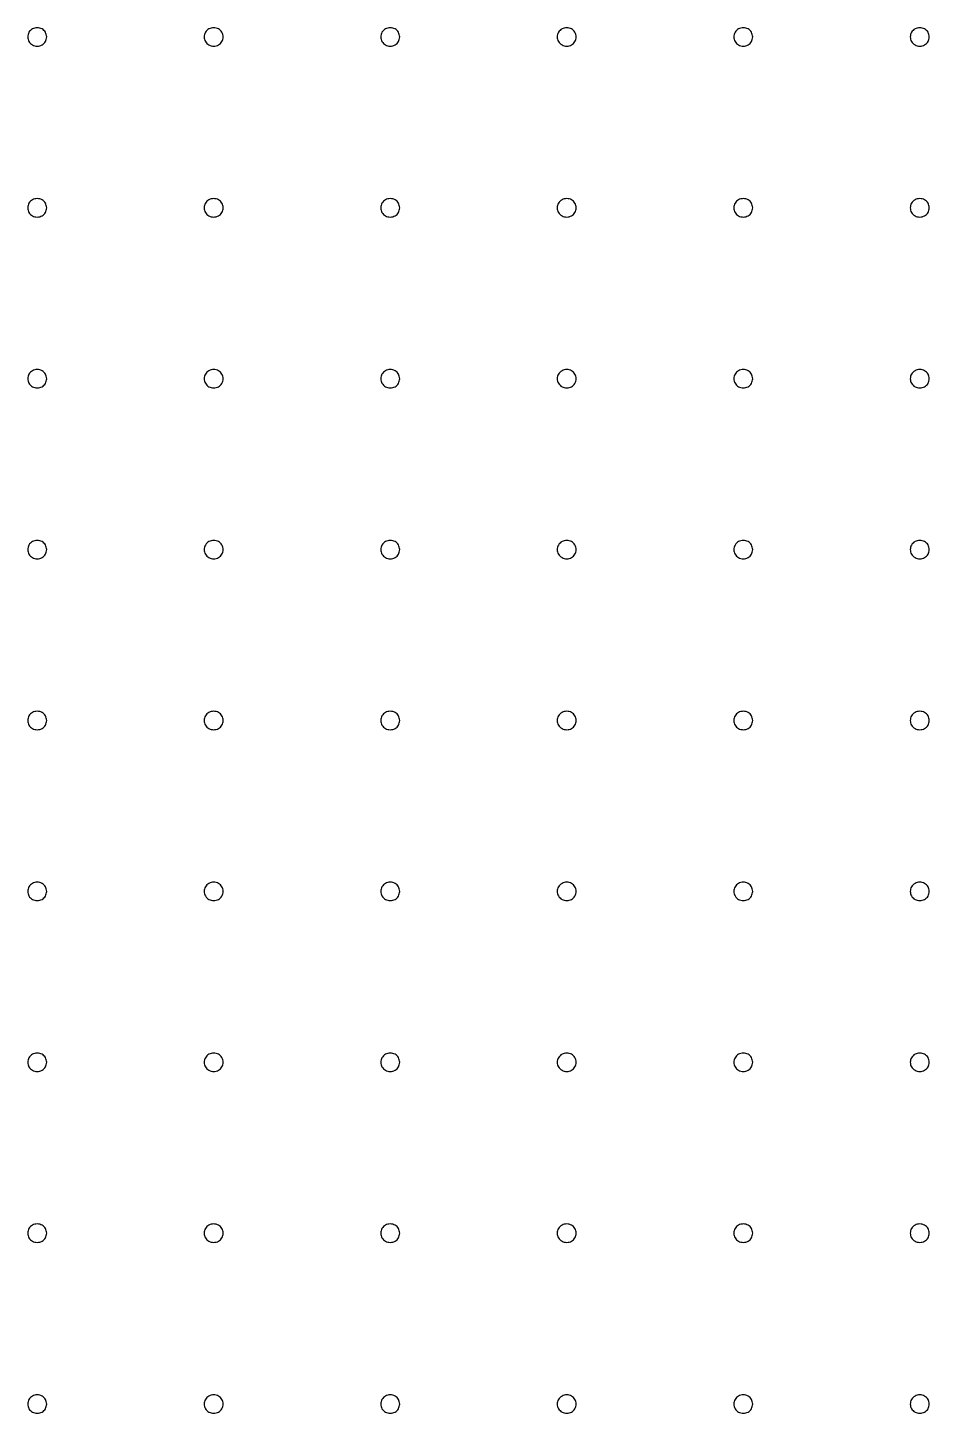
# Model space of a CAD drawing. Extents: x 0 to 210, y 0 to 204.
# Drawn here: x 0.27 to 27.65, y 0.58 to 42.64 of the extents above; entities that cross this region are included whole.
import ezdxf

# ---------------------------------------------------------------- set-up
doc = ezdxf.new("R2010")
doc.units = 0
doc.layers.add('Capa_1', color=7, linetype='CONTINUOUS')

msp = doc.modelspace()

# ---------------------------------------------------------------- linework, layer by layer
at = {"layer": 'Capa_1', "color": 7}
for p, q in [((0.850061, 42.355379), (0.850061, 42.355379)), ((6.210611, 42.355379), (6.210611, 42.355379)), ((11.571162, 42.355379), (11.571162, 42.355379)), ((16.931712, 42.355379), (16.931712, 42.355379)), ((22.292263, 42.355379), (22.292263, 42.355379)), ((27.652812, 42.355379), (27.652812, 42.355379)), ((0.850061, 37.16859), (0.850061, 37.16859)), ((6.210611, 37.16859), (6.210611, 37.16859)), ((11.571162, 37.16859), (11.571162, 37.16859)), ((16.931712, 37.16859), (16.931712, 37.16859)), ((22.292263, 37.16859), (22.292263, 37.16859)), ((27.652812, 37.16859), (27.652812, 37.16859)), ((0.850061, 31.981803), (0.850061, 31.981803)), ((6.210611, 31.981803), (6.210611, 31.981803)), ((11.571162, 31.981803), (11.571162, 31.981803)), ((16.931712, 31.981803), (16.931712, 31.981803)), ((22.292263, 31.981803), (22.292263, 31.981803)), ((27.652812, 31.981803), (27.652812, 31.981803)), ((0.850061, 26.795017), (0.850061, 26.795017)), ((6.210611, 26.795017), (6.210611, 26.795017)), ((11.571162, 26.795017), (11.571162, 26.795017)), ((16.931712, 26.795017), (16.931712, 26.795017)), ((22.292263, 26.795017), (22.292263, 26.795017)), ((27.652812, 26.795017), (27.652812, 26.795017)), ((0.850061, 21.608231), (0.850061, 21.608231)), ((6.210611, 21.608231), (6.210611, 21.608231)), ((11.571162, 21.608231), (11.571162, 21.608231)), ((16.931712, 21.608231), (16.931712, 21.608231)), ((22.292263, 21.608231), (22.292263, 21.608231)), ((27.652812, 21.608231), (27.652812, 21.608231)), ((0.850061, 16.421442), (0.850061, 16.421442)), ((6.210611, 16.421442), (6.210611, 16.421442)), ((11.571162, 16.421442), (11.571162, 16.421442)), ((16.931712, 16.421442), (16.931712, 16.421442)), ((22.292263, 16.421442), (22.292263, 16.421442)), ((27.652812, 16.421442), (27.652812, 16.421442)), ((0.850061, 11.234656), (0.850061, 11.234656)), ((6.210611, 11.234656), (6.210611, 11.234656)), ((11.571162, 11.234656), (11.571162, 11.234656)), ((16.931712, 11.234656), (16.931712, 11.234656)), ((22.292263, 11.234656), (22.292263, 11.234656)), ((27.652812, 11.234656), (27.652812, 11.234656)), ((0.850061, 6.047869), (0.850061, 6.047869)), ((6.210611, 6.047869), (6.210611, 6.047869)), ((11.571162, 6.047869), (11.571162, 6.047869)), ((16.931712, 6.047869), (16.931712, 6.047869)), ((22.292263, 6.047869), (22.292263, 6.047869)), ((27.652812, 6.047869), (27.652812, 6.047869)), ((0.850061, 0.861083), (0.850061, 0.861083)), ((6.210611, 0.861083), (6.210611, 0.861083)), ((11.571162, 0.861083), (11.571162, 0.861083)), ((16.931712, 0.861083), (16.931712, 0.861083)), ((22.292263, 0.861083), (22.292263, 0.861083)), ((27.652812, 0.861083), (27.652812, 0.861083))]:
    msp.add_line(p, q, dxfattribs=at)
for points in [[(0.850061, 42.355379), (0.841995, 42.305945), (0.825989, 42.207847), (0.710354, 42.101394), (0.586041, 42.069114), (0.485422, 42.082045), (0.414977, 42.110188), (0.354378, 42.155048), (0.307824, 42.213654), (0.278507, 42.281976), (0.268467, 42.355378), (0.278507, 42.428781), (0.307825, 42.497102), (0.354379, 42.555707), (0.414978, 42.600567), (0.485423, 42.62871), (0.586041, 42.64164), (0.710353, 42.609361), (0.825988, 42.502909), (0.841995, 42.404812), (0.850061, 42.355379)], [(6.210611, 42.355379), (6.202545, 42.305945), (6.186539, 42.207847), (6.070905, 42.101394), (5.946592, 42.069114), (5.845973, 42.082045), (5.775528, 42.110188), (5.714929, 42.155048), (5.668374, 42.213654), (5.639057, 42.281976), (5.629018, 42.355378), (5.639057, 42.428781), (5.668375, 42.497102), (5.71493, 42.555707), (5.775528, 42.600567), (5.845973, 42.62871), (5.946592, 42.64164), (6.070904, 42.609361), (6.186538, 42.502909), (6.202545, 42.404812), (6.210611, 42.355379)], [(11.571162, 42.355379), (11.563096, 42.305945), (11.54709, 42.207847), (11.431455, 42.101394), (11.307142, 42.069114), (11.206523, 42.082045), (11.136078, 42.110188), (11.075479, 42.155048), (11.028925, 42.213654), (10.999607, 42.281976), (10.989568, 42.355378), (10.999608, 42.428781), (11.028926, 42.497102), (11.07548, 42.555707), (11.136079, 42.600567), (11.206524, 42.62871), (11.307142, 42.64164), (11.431454, 42.609361), (11.547088, 42.502909), (11.563095, 42.404812), (11.571162, 42.355379)], [(16.931712, 42.355379), (16.923646, 42.305945), (16.90764, 42.207847), (16.792005, 42.101394), (16.667693, 42.069114), (16.567073, 42.082045), (16.496629, 42.110188), (16.43603, 42.155048), (16.389475, 42.213654), (16.360158, 42.281976), (16.350118, 42.355378), (16.360158, 42.428781), (16.389476, 42.497102), (16.436031, 42.555707), (16.496629, 42.600567), (16.567074, 42.62871), (16.667692, 42.64164), (16.792005, 42.609361), (16.907639, 42.502909), (16.923646, 42.404812), (16.931712, 42.355379)], [(22.292263, 42.355379), (22.284197, 42.305945), (22.26819, 42.207847), (22.152556, 42.101394), (22.028243, 42.069114), (21.927624, 42.082045), (21.857179, 42.110188), (21.79658, 42.155048), (21.750026, 42.213654), (21.720708, 42.281976), (21.710669, 42.355378), (21.720709, 42.428781), (21.750027, 42.497102), (21.796581, 42.555707), (21.85718, 42.600567), (21.927624, 42.62871), (22.028243, 42.64164), (22.152555, 42.609361), (22.268189, 42.502909), (22.284196, 42.404812), (22.292263, 42.355379)], [(27.652812, 42.355379), (27.644746, 42.305945), (27.62874, 42.207847), (27.513106, 42.101394), (27.388793, 42.069114), (27.288174, 42.082045), (27.217729, 42.110188), (27.15713, 42.155048), (27.110576, 42.213654), (27.081258, 42.281976), (27.071219, 42.355378), (27.081259, 42.428781), (27.110576, 42.497102), (27.157131, 42.555707), (27.21773, 42.600567), (27.288174, 42.62871), (27.388793, 42.64164), (27.513105, 42.609361), (27.628739, 42.502909), (27.644746, 42.404812), (27.652812, 42.355379)], [(0.850061, 37.16859), (0.841995, 37.119156), (0.825989, 37.021058), (0.710354, 36.914605), (0.586041, 36.882326), (0.485422, 36.895256), (0.414977, 36.923399), (0.354378, 36.968259), (0.307824, 37.026865), (0.278507, 37.095187), (0.268467, 37.16859), (0.278507, 37.241992), (0.307825, 37.310314), (0.354379, 37.368919), (0.414978, 37.413778), (0.485423, 37.441921), (0.586041, 37.454851), (0.710353, 37.422572), (0.825988, 37.31612), (0.841995, 37.218023), (0.850061, 37.16859)], [(6.210611, 37.16859), (6.202545, 37.119156), (6.186539, 37.021058), (6.070905, 36.914605), (5.946592, 36.882326), (5.845973, 36.895256), (5.775528, 36.923399), (5.714929, 36.968259), (5.668374, 37.026865), (5.639057, 37.095187), (5.629018, 37.16859), (5.639057, 37.241992), (5.668375, 37.310314), (5.71493, 37.368919), (5.775528, 37.413778), (5.845973, 37.441921), (5.946592, 37.454851), (6.070904, 37.422572), (6.186538, 37.31612), (6.202545, 37.218023), (6.210611, 37.16859)], [(11.571162, 37.16859), (11.563096, 37.119156), (11.54709, 37.021058), (11.431455, 36.914605), (11.307142, 36.882326), (11.206523, 36.895256), (11.136078, 36.923399), (11.075479, 36.968259), (11.028925, 37.026865), (10.999607, 37.095187), (10.989568, 37.16859), (10.999608, 37.241992), (11.028926, 37.310314), (11.07548, 37.368919), (11.136079, 37.413778), (11.206524, 37.441921), (11.307142, 37.454851), (11.431454, 37.422572), (11.547088, 37.31612), (11.563095, 37.218023), (11.571162, 37.16859)], [(16.931712, 37.16859), (16.923646, 37.119156), (16.90764, 37.021058), (16.792005, 36.914605), (16.667693, 36.882326), (16.567073, 36.895256), (16.496629, 36.923399), (16.43603, 36.968259), (16.389475, 37.026865), (16.360158, 37.095187), (16.350118, 37.16859), (16.360158, 37.241992), (16.389476, 37.310314), (16.436031, 37.368919), (16.496629, 37.413778), (16.567074, 37.441921), (16.667692, 37.454851), (16.792005, 37.422572), (16.907639, 37.31612), (16.923646, 37.218023), (16.931712, 37.16859)], [(22.292263, 37.16859), (22.284197, 37.119156), (22.26819, 37.021058), (22.152556, 36.914605), (22.028243, 36.882326), (21.927624, 36.895256), (21.857179, 36.923399), (21.79658, 36.968259), (21.750026, 37.026865), (21.720708, 37.095187), (21.710669, 37.16859), (21.720709, 37.241992), (21.750027, 37.310314), (21.796581, 37.368919), (21.85718, 37.413778), (21.927624, 37.441921), (22.028243, 37.454851), (22.152555, 37.422572), (22.268189, 37.31612), (22.284196, 37.218023), (22.292263, 37.16859)], [(27.652812, 37.16859), (27.644746, 37.119156), (27.62874, 37.021058), (27.513106, 36.914605), (27.388793, 36.882326), (27.288174, 36.895256), (27.217729, 36.923399), (27.15713, 36.968259), (27.110576, 37.026865), (27.081258, 37.095187), (27.071219, 37.16859), (27.081259, 37.241992), (27.110576, 37.310314), (27.157131, 37.368919), (27.21773, 37.413778), (27.288174, 37.441921), (27.388793, 37.454851), (27.513105, 37.422572), (27.628739, 37.31612), (27.644746, 37.218023), (27.652812, 37.16859)], [(0.850061, 31.981803), (0.841995, 31.93237), (0.825989, 31.834272), (0.710354, 31.727819), (0.586041, 31.695539), (0.485422, 31.70847), (0.414977, 31.736613), (0.354378, 31.781473), (0.307824, 31.840078), (0.278507, 31.908401), (0.268467, 31.981803), (0.278507, 32.055206), (0.307825, 32.123527), (0.354379, 32.182132), (0.414978, 32.226992), (0.485423, 32.255135), (0.586041, 32.268065), (0.710353, 32.235786), (0.825988, 32.129334), (0.841995, 32.031237), (0.850061, 31.981803)], [(6.210611, 31.981803), (6.202545, 31.93237), (6.186539, 31.834272), (6.070905, 31.727819), (5.946592, 31.695539), (5.845973, 31.70847), (5.775528, 31.736613), (5.714929, 31.781473), (5.668374, 31.840078), (5.639057, 31.908401), (5.629018, 31.981803), (5.639057, 32.055206), (5.668375, 32.123527), (5.71493, 32.182132), (5.775528, 32.226992), (5.845973, 32.255135), (5.946592, 32.268065), (6.070904, 32.235786), (6.186538, 32.129334), (6.202545, 32.031237), (6.210611, 31.981803)], [(11.571162, 31.981803), (11.563096, 31.93237), (11.54709, 31.834272), (11.431455, 31.727819), (11.307142, 31.695539), (11.206523, 31.70847), (11.136078, 31.736613), (11.075479, 31.781473), (11.028925, 31.840078), (10.999607, 31.908401), (10.989568, 31.981803), (10.999608, 32.055206), (11.028926, 32.123527), (11.07548, 32.182132), (11.136079, 32.226992), (11.206524, 32.255135), (11.307142, 32.268065), (11.431454, 32.235786), (11.547088, 32.129334), (11.563095, 32.031237), (11.571162, 31.981803)], [(16.931712, 31.981803), (16.923646, 31.93237), (16.90764, 31.834272), (16.792005, 31.727819), (16.667693, 31.695539), (16.567073, 31.70847), (16.496629, 31.736613), (16.43603, 31.781473), (16.389475, 31.840078), (16.360158, 31.908401), (16.350118, 31.981803), (16.360158, 32.055206), (16.389476, 32.123527), (16.436031, 32.182132), (16.496629, 32.226992), (16.567074, 32.255135), (16.667692, 32.268065), (16.792005, 32.235786), (16.907639, 32.129334), (16.923646, 32.031237), (16.931712, 31.981803)], [(22.292263, 31.981803), (22.284197, 31.93237), (22.26819, 31.834272), (22.152556, 31.727819), (22.028243, 31.695539), (21.927624, 31.70847), (21.857179, 31.736613), (21.79658, 31.781473), (21.750026, 31.840078), (21.720708, 31.908401), (21.710669, 31.981803), (21.720709, 32.055206), (21.750027, 32.123527), (21.796581, 32.182132), (21.85718, 32.226992), (21.927624, 32.255135), (22.028243, 32.268065), (22.152555, 32.235786), (22.268189, 32.129334), (22.284196, 32.031237), (22.292263, 31.981803)], [(27.652812, 31.981803), (27.644746, 31.93237), (27.62874, 31.834272), (27.513106, 31.727819), (27.388793, 31.695539), (27.288174, 31.70847), (27.217729, 31.736613), (27.15713, 31.781473), (27.110576, 31.840078), (27.081258, 31.908401), (27.071219, 31.981803), (27.081259, 32.055206), (27.110576, 32.123527), (27.157131, 32.182132), (27.21773, 32.226992), (27.288174, 32.255135), (27.388793, 32.268065), (27.513105, 32.235786), (27.628739, 32.129334), (27.644746, 32.031237), (27.652812, 31.981803)], [(0.850061, 26.795017), (0.841995, 26.745584), (0.825989, 26.647486), (0.710354, 26.541033), (0.586041, 26.508753), (0.485422, 26.521684), (0.414977, 26.549827), (0.354378, 26.594687), (0.307824, 26.653292), (0.278507, 26.721615), (0.268467, 26.795017), (0.278507, 26.868419), (0.307825, 26.936741), (0.354379, 26.995346), (0.414978, 27.040205), (0.485423, 27.068348), (0.586041, 27.081279), (0.710353, 27.048999), (0.825988, 26.942547), (0.841995, 26.84445), (0.850061, 26.795017)], [(6.210611, 26.795017), (6.202545, 26.745584), (6.186539, 26.647486), (6.070905, 26.541033), (5.946592, 26.508753), (5.845973, 26.521684), (5.775528, 26.549827), (5.714929, 26.594687), (5.668374, 26.653292), (5.639057, 26.721615), (5.629018, 26.795017), (5.639057, 26.868419), (5.668375, 26.936741), (5.71493, 26.995346), (5.775528, 27.040205), (5.845973, 27.068348), (5.946592, 27.081279), (6.070904, 27.048999), (6.186538, 26.942547), (6.202545, 26.84445), (6.210611, 26.795017)], [(11.571162, 26.795017), (11.563096, 26.745584), (11.54709, 26.647486), (11.431455, 26.541033), (11.307142, 26.508753), (11.206523, 26.521684), (11.136078, 26.549827), (11.075479, 26.594687), (11.028925, 26.653292), (10.999607, 26.721615), (10.989568, 26.795017), (10.999608, 26.868419), (11.028926, 26.936741), (11.07548, 26.995346), (11.136079, 27.040205), (11.206524, 27.068348), (11.307142, 27.081279), (11.431454, 27.048999), (11.547088, 26.942547), (11.563095, 26.84445), (11.571162, 26.795017)], [(16.931712, 26.795017), (16.923646, 26.745584), (16.90764, 26.647486), (16.792005, 26.541033), (16.667693, 26.508753), (16.567073, 26.521684), (16.496629, 26.549827), (16.43603, 26.594687), (16.389475, 26.653292), (16.360158, 26.721615), (16.350118, 26.795017), (16.360158, 26.868419), (16.389476, 26.936741), (16.436031, 26.995346), (16.496629, 27.040205), (16.567074, 27.068348), (16.667692, 27.081279), (16.792005, 27.048999), (16.907639, 26.942547), (16.923646, 26.84445), (16.931712, 26.795017)], [(22.292263, 26.795017), (22.284197, 26.745584), (22.26819, 26.647486), (22.152556, 26.541033), (22.028243, 26.508753), (21.927624, 26.521684), (21.857179, 26.549827), (21.79658, 26.594687), (21.750026, 26.653292), (21.720708, 26.721615), (21.710669, 26.795017), (21.720709, 26.868419), (21.750027, 26.936741), (21.796581, 26.995346), (21.85718, 27.040205), (21.927624, 27.068348), (22.028243, 27.081279), (22.152555, 27.048999), (22.268189, 26.942547), (22.284196, 26.84445), (22.292263, 26.795017)], [(27.652812, 26.795017), (27.644746, 26.745584), (27.62874, 26.647486), (27.513106, 26.541033), (27.388793, 26.508753), (27.288174, 26.521684), (27.217729, 26.549827), (27.15713, 26.594687), (27.110576, 26.653292), (27.081258, 26.721615), (27.071219, 26.795017), (27.081259, 26.868419), (27.110576, 26.936741), (27.157131, 26.995346), (27.21773, 27.040205), (27.288174, 27.068348), (27.388793, 27.081279), (27.513105, 27.048999), (27.628739, 26.942547), (27.644746, 26.84445), (27.652812, 26.795017)], [(0.850061, 21.608231), (0.841995, 21.558797), (0.825989, 21.460699), (0.710354, 21.354246), (0.586041, 21.321967), (0.485422, 21.334897), (0.414977, 21.36304), (0.354378, 21.4079), (0.307824, 21.466506), (0.278507, 21.534828), (0.268467, 21.608231), (0.278507, 21.681633), (0.307825, 21.749955), (0.354379, 21.80856), (0.414978, 21.853419), (0.485423, 21.881562), (0.586041, 21.894492), (0.710353, 21.862213), (0.825988, 21.755761), (0.841995, 21.657664), (0.850061, 21.608231)], [(6.210611, 21.608231), (6.202545, 21.558797), (6.186539, 21.460699), (6.070905, 21.354246), (5.946592, 21.321967), (5.845973, 21.334897), (5.775528, 21.36304), (5.714929, 21.4079), (5.668374, 21.466506), (5.639057, 21.534828), (5.629018, 21.608231), (5.639057, 21.681633), (5.668375, 21.749955), (5.71493, 21.80856), (5.775528, 21.853419), (5.845973, 21.881562), (5.946592, 21.894492), (6.070904, 21.862213), (6.186538, 21.755761), (6.202545, 21.657664), (6.210611, 21.608231)], [(11.571162, 21.608231), (11.563096, 21.558797), (11.54709, 21.460699), (11.431455, 21.354246), (11.307142, 21.321967), (11.206523, 21.334897), (11.136078, 21.36304), (11.075479, 21.4079), (11.028925, 21.466506), (10.999607, 21.534828), (10.989568, 21.608231), (10.999608, 21.681633), (11.028926, 21.749955), (11.07548, 21.80856), (11.136079, 21.853419), (11.206524, 21.881562), (11.307142, 21.894492), (11.431454, 21.862213), (11.547088, 21.755761), (11.563095, 21.657664), (11.571162, 21.608231)], [(16.931712, 21.608231), (16.923646, 21.558797), (16.90764, 21.460699), (16.792005, 21.354246), (16.667693, 21.321967), (16.567073, 21.334897), (16.496629, 21.36304), (16.43603, 21.4079), (16.389475, 21.466506), (16.360158, 21.534828), (16.350118, 21.608231), (16.360158, 21.681633), (16.389476, 21.749955), (16.436031, 21.80856), (16.496629, 21.853419), (16.567074, 21.881562), (16.667692, 21.894492), (16.792005, 21.862213), (16.907639, 21.755761), (16.923646, 21.657664), (16.931712, 21.608231)], [(22.292263, 21.608231), (22.284197, 21.558797), (22.26819, 21.460699), (22.152556, 21.354246), (22.028243, 21.321967), (21.927624, 21.334897), (21.857179, 21.36304), (21.79658, 21.4079), (21.750026, 21.466506), (21.720708, 21.534828), (21.710669, 21.608231), (21.720709, 21.681633), (21.750027, 21.749955), (21.796581, 21.80856), (21.85718, 21.853419), (21.927624, 21.881562), (22.028243, 21.894492), (22.152555, 21.862213), (22.268189, 21.755761), (22.284196, 21.657664), (22.292263, 21.608231)], [(27.652812, 21.608231), (27.644746, 21.558797), (27.62874, 21.460699), (27.513106, 21.354246), (27.388793, 21.321967), (27.288174, 21.334897), (27.217729, 21.36304), (27.15713, 21.4079), (27.110576, 21.466506), (27.081258, 21.534828), (27.071219, 21.608231), (27.081259, 21.681633), (27.110576, 21.749955), (27.157131, 21.80856), (27.21773, 21.853419), (27.288174, 21.881562), (27.388793, 21.894492), (27.513105, 21.862213), (27.628739, 21.755761), (27.644746, 21.657664), (27.652812, 21.608231)], [(0.850061, 16.421442), (0.841995, 16.372009), (0.825989, 16.273911), (0.710354, 16.167458), (0.586041, 16.135178), (0.485422, 16.148109), (0.414977, 16.176252), (0.354378, 16.221112), (0.307824, 16.279717), (0.278507, 16.348039), (0.268467, 16.421442), (0.278507, 16.494844), (0.307825, 16.563166), (0.354379, 16.621771), (0.414978, 16.66663), (0.485423, 16.694773), (0.586041, 16.707704), (0.710353, 16.675424), (0.825988, 16.568972), (0.841995, 16.470875), (0.850061, 16.421442)], [(6.210611, 16.421442), (6.202545, 16.372009), (6.186539, 16.273911), (6.070905, 16.167458), (5.946592, 16.135178), (5.845973, 16.148109), (5.775528, 16.176252), (5.714929, 16.221112), (5.668374, 16.279717), (5.639057, 16.348039), (5.629018, 16.421442), (5.639057, 16.494844), (5.668375, 16.563166), (5.71493, 16.621771), (5.775528, 16.66663), (5.845973, 16.694773), (5.946592, 16.707704), (6.070904, 16.675424), (6.186538, 16.568972), (6.202545, 16.470875), (6.210611, 16.421442)], [(11.571162, 16.421442), (11.563096, 16.372009), (11.54709, 16.273911), (11.431455, 16.167458), (11.307142, 16.135178), (11.206523, 16.148109), (11.136078, 16.176252), (11.075479, 16.221112), (11.028925, 16.279717), (10.999607, 16.348039), (10.989568, 16.421442), (10.999608, 16.494844), (11.028926, 16.563166), (11.07548, 16.621771), (11.136079, 16.66663), (11.206524, 16.694773), (11.307142, 16.707704), (11.431454, 16.675424), (11.547088, 16.568972), (11.563095, 16.470875), (11.571162, 16.421442)], [(16.931712, 16.421442), (16.923646, 16.372009), (16.90764, 16.273911), (16.792005, 16.167458), (16.667693, 16.135178), (16.567073, 16.148109), (16.496629, 16.176252), (16.43603, 16.221112), (16.389475, 16.279717), (16.360158, 16.348039), (16.350118, 16.421442), (16.360158, 16.494844), (16.389476, 16.563166), (16.436031, 16.621771), (16.496629, 16.66663), (16.567074, 16.694773), (16.667692, 16.707704), (16.792005, 16.675424), (16.907639, 16.568972), (16.923646, 16.470875), (16.931712, 16.421442)], [(22.292263, 16.421442), (22.284197, 16.372009), (22.26819, 16.273911), (22.152556, 16.167458), (22.028243, 16.135178), (21.927624, 16.148109), (21.857179, 16.176252), (21.79658, 16.221112), (21.750026, 16.279717), (21.720708, 16.348039), (21.710669, 16.421442), (21.720709, 16.494844), (21.750027, 16.563166), (21.796581, 16.621771), (21.85718, 16.66663), (21.927624, 16.694773), (22.028243, 16.707704), (22.152555, 16.675424), (22.268189, 16.568972), (22.284196, 16.470875), (22.292263, 16.421442)], [(27.652812, 16.421442), (27.644746, 16.372009), (27.62874, 16.273911), (27.513106, 16.167458), (27.388793, 16.135178), (27.288174, 16.148109), (27.217729, 16.176252), (27.15713, 16.221112), (27.110576, 16.279717), (27.081258, 16.348039), (27.071219, 16.421442), (27.081259, 16.494844), (27.110576, 16.563166), (27.157131, 16.621771), (27.21773, 16.66663), (27.288174, 16.694773), (27.388793, 16.707704), (27.513105, 16.675424), (27.628739, 16.568972), (27.644746, 16.470875), (27.652812, 16.421442)], [(0.850061, 11.234656), (0.841995, 11.185222), (0.825989, 11.087124), (0.710354, 10.980671), (0.586041, 10.948392), (0.485422, 10.961322), (0.414977, 10.989465), (0.354378, 11.034325), (0.307824, 11.092931), (0.278507, 11.161253), (0.268467, 11.234656), (0.278507, 11.308058), (0.307825, 11.37638), (0.354379, 11.434985), (0.414978, 11.479844), (0.485423, 11.507987), (0.586041, 11.520917), (0.710353, 11.488638), (0.825988, 11.382186), (0.841995, 11.284089), (0.850061, 11.234656)], [(6.210611, 11.234656), (6.202545, 11.185222), (6.186539, 11.087124), (6.070905, 10.980671), (5.946592, 10.948392), (5.845973, 10.961322), (5.775528, 10.989465), (5.714929, 11.034325), (5.668374, 11.092931), (5.639057, 11.161253), (5.629018, 11.234656), (5.639057, 11.308058), (5.668375, 11.37638), (5.71493, 11.434985), (5.775528, 11.479844), (5.845973, 11.507987), (5.946592, 11.520917), (6.070904, 11.488638), (6.186538, 11.382186), (6.202545, 11.284089), (6.210611, 11.234656)], [(11.571162, 11.234656), (11.563096, 11.185222), (11.54709, 11.087124), (11.431455, 10.980671), (11.307142, 10.948392), (11.206523, 10.961322), (11.136078, 10.989465), (11.075479, 11.034325), (11.028925, 11.092931), (10.999607, 11.161253), (10.989568, 11.234656), (10.999608, 11.308058), (11.028926, 11.37638), (11.07548, 11.434985), (11.136079, 11.479844), (11.206524, 11.507987), (11.307142, 11.520917), (11.431454, 11.488638), (11.547088, 11.382186), (11.563095, 11.284089), (11.571162, 11.234656)], [(16.931712, 11.234656), (16.923646, 11.185222), (16.90764, 11.087124), (16.792005, 10.980671), (16.667693, 10.948392), (16.567073, 10.961322), (16.496629, 10.989465), (16.43603, 11.034325), (16.389475, 11.092931), (16.360158, 11.161253), (16.350118, 11.234656), (16.360158, 11.308058), (16.389476, 11.37638), (16.436031, 11.434985), (16.496629, 11.479844), (16.567074, 11.507987), (16.667692, 11.520917), (16.792005, 11.488638), (16.907639, 11.382186), (16.923646, 11.284089), (16.931712, 11.234656)], [(22.292263, 11.234656), (22.284197, 11.185222), (22.26819, 11.087124), (22.152556, 10.980671), (22.028243, 10.948392), (21.927624, 10.961322), (21.857179, 10.989465), (21.79658, 11.034325), (21.750026, 11.092931), (21.720708, 11.161253), (21.710669, 11.234656), (21.720709, 11.308058), (21.750027, 11.37638), (21.796581, 11.434985), (21.85718, 11.479844), (21.927624, 11.507987), (22.028243, 11.520917), (22.152555, 11.488638), (22.268189, 11.382186), (22.284196, 11.284089), (22.292263, 11.234656)], [(27.652812, 11.234656), (27.644746, 11.185222), (27.62874, 11.087124), (27.513106, 10.980671), (27.388793, 10.948392), (27.288174, 10.961322), (27.217729, 10.989465), (27.15713, 11.034325), (27.110576, 11.092931), (27.081258, 11.161253), (27.071219, 11.234656), (27.081259, 11.308058), (27.110576, 11.37638), (27.157131, 11.434985), (27.21773, 11.479844), (27.288174, 11.507987), (27.388793, 11.520917), (27.513105, 11.488638), (27.628739, 11.382186), (27.644746, 11.284089), (27.652812, 11.234656)], [(0.850061, 6.047869), (0.841995, 5.998436), (0.825989, 5.900338), (0.710354, 5.793885), (0.586041, 5.761605), (0.485422, 5.774536), (0.414977, 5.802679), (0.354378, 5.847539), (0.307824, 5.906144), (0.278507, 5.974467), (0.268467, 6.047869), (0.278507, 6.121272), (0.307825, 6.189593), (0.354379, 6.248198), (0.414978, 6.293058), (0.485423, 6.321201), (0.586041, 6.334131), (0.710353, 6.301852), (0.825988, 6.1954), (0.841995, 6.097302), (0.850061, 6.047869)], [(6.210611, 6.047869), (6.202545, 5.998436), (6.186539, 5.900338), (6.070905, 5.793885), (5.946592, 5.761605), (5.845973, 5.774536), (5.775528, 5.802679), (5.714929, 5.847539), (5.668374, 5.906144), (5.639057, 5.974467), (5.629018, 6.047869), (5.639057, 6.121272), (5.668375, 6.189593), (5.71493, 6.248198), (5.775528, 6.293058), (5.845973, 6.321201), (5.946592, 6.334131), (6.070904, 6.301852), (6.186538, 6.1954), (6.202545, 6.097302), (6.210611, 6.047869)], [(11.571162, 6.047869), (11.563096, 5.998436), (11.54709, 5.900338), (11.431455, 5.793885), (11.307142, 5.761605), (11.206523, 5.774536), (11.136078, 5.802679), (11.075479, 5.847539), (11.028925, 5.906144), (10.999607, 5.974467), (10.989568, 6.047869), (10.999608, 6.121272), (11.028926, 6.189593), (11.07548, 6.248198), (11.136079, 6.293058), (11.206524, 6.321201), (11.307142, 6.334131), (11.431454, 6.301852), (11.547088, 6.1954), (11.563095, 6.097302), (11.571162, 6.047869)], [(16.931712, 6.047869), (16.923646, 5.998436), (16.90764, 5.900338), (16.792005, 5.793885), (16.667693, 5.761605), (16.567073, 5.774536), (16.496629, 5.802679), (16.43603, 5.847539), (16.389475, 5.906144), (16.360158, 5.974467), (16.350118, 6.047869), (16.360158, 6.121272), (16.389476, 6.189593), (16.436031, 6.248198), (16.496629, 6.293058), (16.567074, 6.321201), (16.667692, 6.334131), (16.792005, 6.301852), (16.907639, 6.1954), (16.923646, 6.097302), (16.931712, 6.047869)], [(22.292263, 6.047869), (22.284197, 5.998436), (22.26819, 5.900338), (22.152556, 5.793885), (22.028243, 5.761605), (21.927624, 5.774536), (21.857179, 5.802679), (21.79658, 5.847539), (21.750026, 5.906144), (21.720708, 5.974467), (21.710669, 6.047869), (21.720709, 6.121272), (21.750027, 6.189593), (21.796581, 6.248198), (21.85718, 6.293058), (21.927624, 6.321201), (22.028243, 6.334131), (22.152555, 6.301852), (22.268189, 6.1954), (22.284196, 6.097302), (22.292263, 6.047869)], [(27.652812, 6.047869), (27.644746, 5.998436), (27.62874, 5.900338), (27.513106, 5.793885), (27.388793, 5.761605), (27.288174, 5.774536), (27.217729, 5.802679), (27.15713, 5.847539), (27.110576, 5.906144), (27.081258, 5.974467), (27.071219, 6.047869), (27.081259, 6.121272), (27.110576, 6.189593), (27.157131, 6.248198), (27.21773, 6.293058), (27.288174, 6.321201), (27.388793, 6.334131), (27.513105, 6.301852), (27.628739, 6.1954), (27.644746, 6.097302), (27.652812, 6.047869)], [(0.850061, 0.861083), (0.841995, 0.81165), (0.825989, 0.713552), (0.710354, 0.607099), (0.586041, 0.574819), (0.485422, 0.58775), (0.414977, 0.615893), (0.354378, 0.660753), (0.307824, 0.719358), (0.278507, 0.78768), (0.268467, 0.861083), (0.278507, 0.934485), (0.307825, 1.002807), (0.354379, 1.061412), (0.414978, 1.106271), (0.485423, 1.134414), (0.586041, 1.147345), (0.710353, 1.115065), (0.825988, 1.008613), (0.841995, 0.910516), (0.850061, 0.861083)], [(6.210611, 0.861083), (6.202545, 0.81165), (6.186539, 0.713552), (6.070905, 0.607099), (5.946592, 0.574819), (5.845973, 0.58775), (5.775528, 0.615893), (5.714929, 0.660753), (5.668374, 0.719358), (5.639057, 0.78768), (5.629018, 0.861083), (5.639057, 0.934485), (5.668375, 1.002807), (5.71493, 1.061412), (5.775528, 1.106271), (5.845973, 1.134414), (5.946592, 1.147345), (6.070904, 1.115065), (6.186538, 1.008613), (6.202545, 0.910516), (6.210611, 0.861083)], [(11.571162, 0.861083), (11.563096, 0.81165), (11.54709, 0.713552), (11.431455, 0.607099), (11.307142, 0.574819), (11.206523, 0.58775), (11.136078, 0.615893), (11.075479, 0.660753), (11.028925, 0.719358), (10.999607, 0.78768), (10.989568, 0.861083), (10.999608, 0.934485), (11.028926, 1.002807), (11.07548, 1.061412), (11.136079, 1.106271), (11.206524, 1.134414), (11.307142, 1.147345), (11.431454, 1.115065), (11.547088, 1.008613), (11.563095, 0.910516), (11.571162, 0.861083)], [(16.931712, 0.861083), (16.923646, 0.81165), (16.90764, 0.713552), (16.792005, 0.607099), (16.667693, 0.574819), (16.567073, 0.58775), (16.496629, 0.615893), (16.43603, 0.660753), (16.389475, 0.719358), (16.360158, 0.78768), (16.350118, 0.861083), (16.360158, 0.934485), (16.389476, 1.002807), (16.436031, 1.061412), (16.496629, 1.106271), (16.567074, 1.134414), (16.667692, 1.147345), (16.792005, 1.115065), (16.907639, 1.008613), (16.923646, 0.910516), (16.931712, 0.861083)], [(22.292263, 0.861083), (22.284197, 0.81165), (22.26819, 0.713552), (22.152556, 0.607099), (22.028243, 0.574819), (21.927624, 0.58775), (21.857179, 0.615893), (21.79658, 0.660753), (21.750026, 0.719358), (21.720708, 0.78768), (21.710669, 0.861083), (21.720709, 0.934485), (21.750027, 1.002807), (21.796581, 1.061412), (21.85718, 1.106271), (21.927624, 1.134414), (22.028243, 1.147345), (22.152555, 1.115065), (22.268189, 1.008613), (22.284196, 0.910516), (22.292263, 0.861083)], [(27.652812, 0.861083), (27.644746, 0.81165), (27.62874, 0.713552), (27.513106, 0.607099), (27.388793, 0.574819), (27.288174, 0.58775), (27.217729, 0.615893), (27.15713, 0.660753), (27.110576, 0.719358), (27.081258, 0.78768), (27.071219, 0.861083), (27.081259, 0.934485), (27.110576, 1.002807), (27.157131, 1.061412), (27.21773, 1.106271), (27.288174, 1.134414), (27.388793, 1.147345), (27.513105, 1.115065), (27.628739, 1.008613), (27.644746, 0.910516), (27.652812, 0.861083)]]:
    msp.add_open_spline(points, degree=3, knots=[0, 0, 0, 0, 0.146605, 0.290931, 0.441768, 0.517413, 0.592123, 0.666911, 0.741063, 0.814052, 0.887328, 0.960604, 1.033593, 1.107744, 1.182532, 1.257241, 1.332887, 1.483723, 1.628047, 1.774652, 1.774652, 1.774652, 1.774652], dxfattribs=at)

doc.saveas('drawing.dxf')
